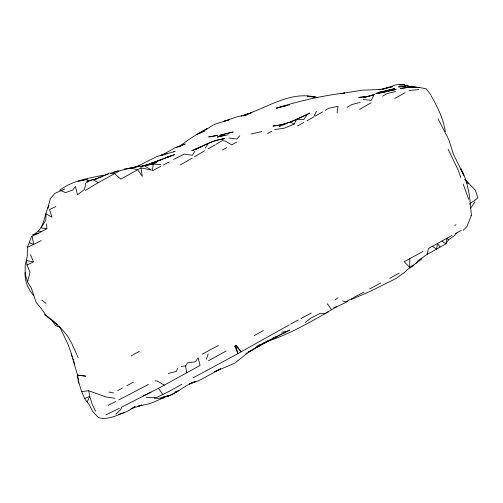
<?xml version="1.0" encoding="UTF-8"?>
<svg xmlns="http://www.w3.org/2000/svg" width="503" height="503" viewBox="0 0 503 503"><rect width="100%" height="100%" fill="white"/><g stroke="black" fill="none" stroke-linecap="round" stroke-linejoin="round"><path stroke-width="0.75" d="M31.714 236.089L27.344 247.419L27.307 255.983L25.169 265.458L25.194 274.135L27.546 281.9L31.475 288.54L36.178 302.498L41.171 308.377L45.584 314.671L60.41 327.522L67.924 336.507L71.684 343.266L78.135 357.545M409.882 258.643L409.624 267.269L404.198 261.711L422.935 251.487M25.2 272.312C24.414 281.014 28.199 289.093 33.676 295.638M160.771 164.424L153.176 164.154L152.516 170.781L160.834 166.304M337.123 112.942L338.022 106.34L328.629 108.29L325.183 110.39M409.756 267.187L415.56 263.698L418.27 260.491L427.185 254.38L428.462 248.463L452.002 235.467M47.672 208.701L50.256 198.848L54.858 193.359L64.68 188.99M27.546 281.9L30.004 272.274L27.024 264.962L26.533 260.548L33.575 261.856L30.476 254.625M206.337 359.224L208.217 353.93M177.553 368.391L176.383 371.409L168.241 373.465M49.036 205.413C43.755 215.385 44.729 229.777 32.733 234.901L38.373 233.247L46.873 228.752L46.553 223.879M470.626 207.06L471.437 215.303L466.885 226.652L463.087 230.38M176.76 391.868L170.901 394.937L160.797 398.76L164.688 397.326L152.51 402.576L148.58 403.934L137.765 406.405L141.733 405.11L130.962 408.813L135.144 406.55L128.058 411.001L124.247 412.592C116.231 415.78 107.227 420.08 98.475 417.666L92.822 411.718L89.327 404.796L87.088 402.01L89.811 396.414L88.685 390.756L81.643 391.554L79.16 383.563L77.449 374.59L70.728 351.911L68.163 344.568L59.782 327.095M274.537 129.567L284.258 128.171L294.236 124.09L296.5 119.525L303.894 119.412L306.503 115.501M314.142 115.853L316.412 111.308M373.553 95.954L371.201 100.349L363.304 99.5M475.002 201.678L470.632 208.135M186.732 372.849L185.632 365.939L187.544 362.833L195.554 361.764L198.132 357.79L200.075 365.448L158.445 388.322L121.607 407.179L120.777 409.429L115.835 414.271M194.862 151.277L192.328 155.32L184.224 154.069L173.585 159.47M205.299 148.089L207.84 144.047M456.994 233.002L453.901 235.976L448.481 239.887L445.878 243.804L427.185 254.38M239.799 135.722L236.888 139.048L228.878 137.985M289.181 324.913L241.17 351.811L236.36 345.297L234.794 346.196L237.919 353.628L201.973 373.1M305.359 322.461L310.615 318.229L320.172 313.356L325.108 313.438L336.595 306.817L347.529 301.593M415.56 263.698L421.998 258.737M469.293 204.155L476.328 199.213L477.85 197.648L475.392 190.247L464.986 179.496M59.738 190.304C72.18 180.64 88.365 178.288 103.385 175.163M163.462 396.886L169.379 395.521L167.109 396.571C177.433 392.962 185.205 384.94 195.516 381.412L189.436 384.053L199.603 380.35L220.61 368.818L214.668 371.723L234.486 363.311L248.363 352.414L260.975 344.492L270.658 339.846L257.259 346.265L260.975 344.492L255.26 347.831L289.741 330.025L272.651 338.576M202.822 131.434L214.888 124.115L229.324 119.695L223.609 121.443L237.089 116.771L248.017 114.527L241.295 115.935L251.707 112.697L245.307 114.734L247.382 114.263M77.802 375.106L85.73 376.169L77.802 375.106L77.449 374.59M202.797 131.459L207.783 128.303C197.648 133.547 188.16 139.601 179.206 146.631L185.286 143.984L175.119 147.7L161.979 155.22M382.569 96.186L386.185 93.942L395.408 91.458M413.523 265.697L407.876 269.168L404.808 272.186L395.999 278.511L370.874 291.042L351.125 299.587M141.016 167.864L120.795 179.143L114.514 173.623L109.465 173.145L93.432 179.911L98.274 182.633L120.211 170.548L131.013 168.059L137.74 169.851L142.248 176.314L141.016 167.864L151.629 170.102L144.078 165.676L124.084 169.065M98.274 182.633L85.252 190.404M347.001 107.403L351.823 104.523L360.179 102.417M328.591 311.703C309.081 322.693 289.502 334.149 268.149 341.072M194.391 156.791L204.708 150.73M216.039 144.342L222.439 140.563L225.992 141.356L231.738 144.851L236.636 142.104M192.247 158.049L180.376 164.902M248.381 352.157L250.324 351.019L248.463 352.094M267.47 341.468L248.52 352.062M359.57 109.453L371.157 102.757M245.961 353.54L247.212 352.817M405.104 92.69L394.729 98.519M234.794 346.196L236.36 345.297M267.508 133.635L271.739 131.22M315.067 116.187L322.555 111.918M327.214 304.026L327.503 303.856L331.471 309.729M251.135 350.541L260.397 345.278L258.397 346.372M335.161 299.543L338.066 297.895M207.946 148.888L215.183 144.833M307.012 120.72L314.017 116.784M89.389 181.055L85.793 183.061L84.454 189.411L77.481 194.806L75.437 186.406L72.702 190.071L65.491 192.611L60.876 190.593M131.126 355.904L139.4 351.295M117.759 390.617L122.38 388.052M202.206 354.219L210.424 349.654M208.324 360.833L216.736 356.155M263.352 330.616L254.323 335.583M369.579 288.936L380.74 282.994M222.533 149.907L226.702 147.618M399.206 273.142L389.756 278.316M216.919 356.055L226.161 351.006M161.847 155.314L164.431 153.905L160.62 155.509L175.163 151.409L173.598 151.787M297.569 125.882L303.85 122.462M455.246 233.681L461.389 230.336M311.282 313.004L300.926 318.575M126.838 385.713L133.333 382.211M290.571 324.146L298.279 319.99M118.714 399.979L148.366 384.499M363.82 292.105L345.825 301.806L342.543 300.932M163.444 164.946L169.26 161.859M454.681 225.432L456.032 224.715M192.863 377.923L201.326 373.452M269.394 340.28L262.365 343.643M270.696 339.594L271.997 338.915M210.895 349.403L218.516 345.454M146.172 397.42L156.685 397.452L166.789 392.566A46.377 4.043 -27.5 0 0 181.778 384.254M143.418 395.899L150.988 392.095M41.309 240.597L27.344 247.419M108.315 405.229L115.615 401.583M119.387 408.335L105.875 414.837M198.54 133.785L204.52 130.95L196.698 134.502M27.024 264.962L33.575 261.856M136.464 166.77L156.584 156.672L166.977 153.39M55.927 206.557L49.564 209.525L51.985 217.233L45.936 213.788L45.918 219.993L41.152 227.828L46.873 228.752M38.373 233.247L32.029 236.203L33.758 244.414L29.369 242.76M290.35 122.04L309.886 113.087C298.153 118.878 286.182 125.096 272.877 126.039L281.391 124.706L290.35 122.04L294.236 124.09M101.197 176.993L93.432 179.911M137.093 166.656L139.815 165.525L130.862 168.254M142.06 166.348L155.647 161.884L174.704 154.578L165.619 157.804L171.888 155.521M81.643 391.554L84.655 398.521L89.811 396.414L92.118 404.205L95.627 411.14M279.385 126.492L286.521 123.6M167.989 156.942L147.756 164.556L140.249 166.732M245.307 114.734C268.156 107.252 290.973 90.697 316.104 97.305L307.258 96.192L317.148 97.362M151.68 163.173L161.865 159.501M272.532 338.035L276.443 336.639M104.825 175.283L108.491 174.025M110.691 173.271L118.318 170.706M118.607 414.491L124.669 412.447M151.214 164.204L156.879 162.35L146.379 165.418M389.026 90.326L394.71 88.509L381.859 92.005L390.718 89.754L384.135 91.433L388.316 90.553L379.331 92.244L388.316 90.553M289.671 104.769L276.361 108.17C298.707 101.084 321.555 95.777 344.857 93.005L340.556 93.671L362.43 90.163L380.494 89.509L379.017 89.748M174.925 391.85L178.961 390.686M368.894 96.224L374.66 94.57L364.04 97.406L368.171 96.431L358.796 97.437L368.171 96.431M333.898 307.559L336.595 306.817M282.912 106.429L286.301 105.517M176.446 147.366L178.515 146.813M113.653 172.278L118.318 171.026M130.83 168.316L135.917 166.952L130.912 168.235M276.361 108.17L286.22 105.536M364.04 97.406L374.66 94.57M169.379 395.521L158.753 398.345L154.188 398.275M101.864 176.817L103.197 176.478M90.798 180.25L97.4 178.609L86.623 181.149L90.1 180.401M470.94 215.429L471.437 215.303M222.03 139.149C211.059 140.5 202.017 147.197 191.769 150.743L201.703 146.574L195.61 149.202C205.004 144.883 214.297 139.928 224.722 138.652L222.03 139.149L223.558 138.859M251.016 134.024L261.837 131.572M79.568 180.967L87.465 179.263L78.185 181.256M378.998 89.729L392.736 86.617L382.098 89.415L396.402 84.743L403.651 84.341L404.752 85.265L407.562 85.736L410.121 86.9M281.611 332.238L285.849 331.458M224.087 135.433L217.145 137.074L228.048 134.779M144.078 165.676L153.176 164.154M405.575 86.145L398.527 86.918L407.87 86.032L413.567 87.164L408.901 86.862L419.364 87.491L426.054 88.767L430.908 94.803M181.325 366.322L185.632 365.939M408.889 90.402L418.666 89.66M413.868 87.258L410.731 87.12L400.3 88.434L410.731 87.12L419.364 87.491L417.012 87.39M404.752 85.265L399.275 84.85L403.651 84.341L404.55 85.271M155.113 380.84L157.188 381.016L164.336 385.166M38.209 231.097L41.824 231.506M114.954 398.25L106.403 397.049L88.685 390.756M108.9 392.026L113.552 392.931M60.41 327.522L55.6 325.611L51.966 320.298M407.87 86.032L409.159 86.918M441.936 241.075L445.878 243.804L446.922 238.334L448.481 239.887M432.473 246.25L436.547 249.117L437.491 243.49L440.087 247.004M41.73 300.102L46.025 303.397M44.346 314.576L51.275 319.939M52.237 320.09L57.644 324.957M465.376 180.162L468.306 183.608M464.797 179.483L468.299 183.595M158.445 388.322L162.897 394.585M84.655 398.521L87.088 402.01M431.109 95.589C437.384 106.988 443.476 118.626 445.293 131.698M438.038 118.853L448.751 139.52L453.492 154.383L463.81 175.239L460.434 168.084C467.293 179.823 469.45 193.234 470.557 206.494M448.129 149.19L458.22 170.14L460.779 177.49M463.181 184.092L468.727 199.414M74.821 364.524L71.369 353.986M77.349 375.313L78.606 383.248M241.17 351.811L237.919 353.628L235.712 345.945L241.17 351.811M269.815 340.129L266.137 341.983L275.851 337.406L269.815 340.129M233.059 131.975L219.83 135.263L233.059 131.975M385.323 91.816L378.646 93.307L396.169 89.415L385.323 91.816M382.651 92.093L375.879 93.401L384.367 91.785L382.651 92.093M215.466 135.753L208.638 136.954L217.403 135.433L215.466 135.753M411.687 87.063L410.347 87.107L416.377 87.164L411.687 87.063"/></g></svg>
